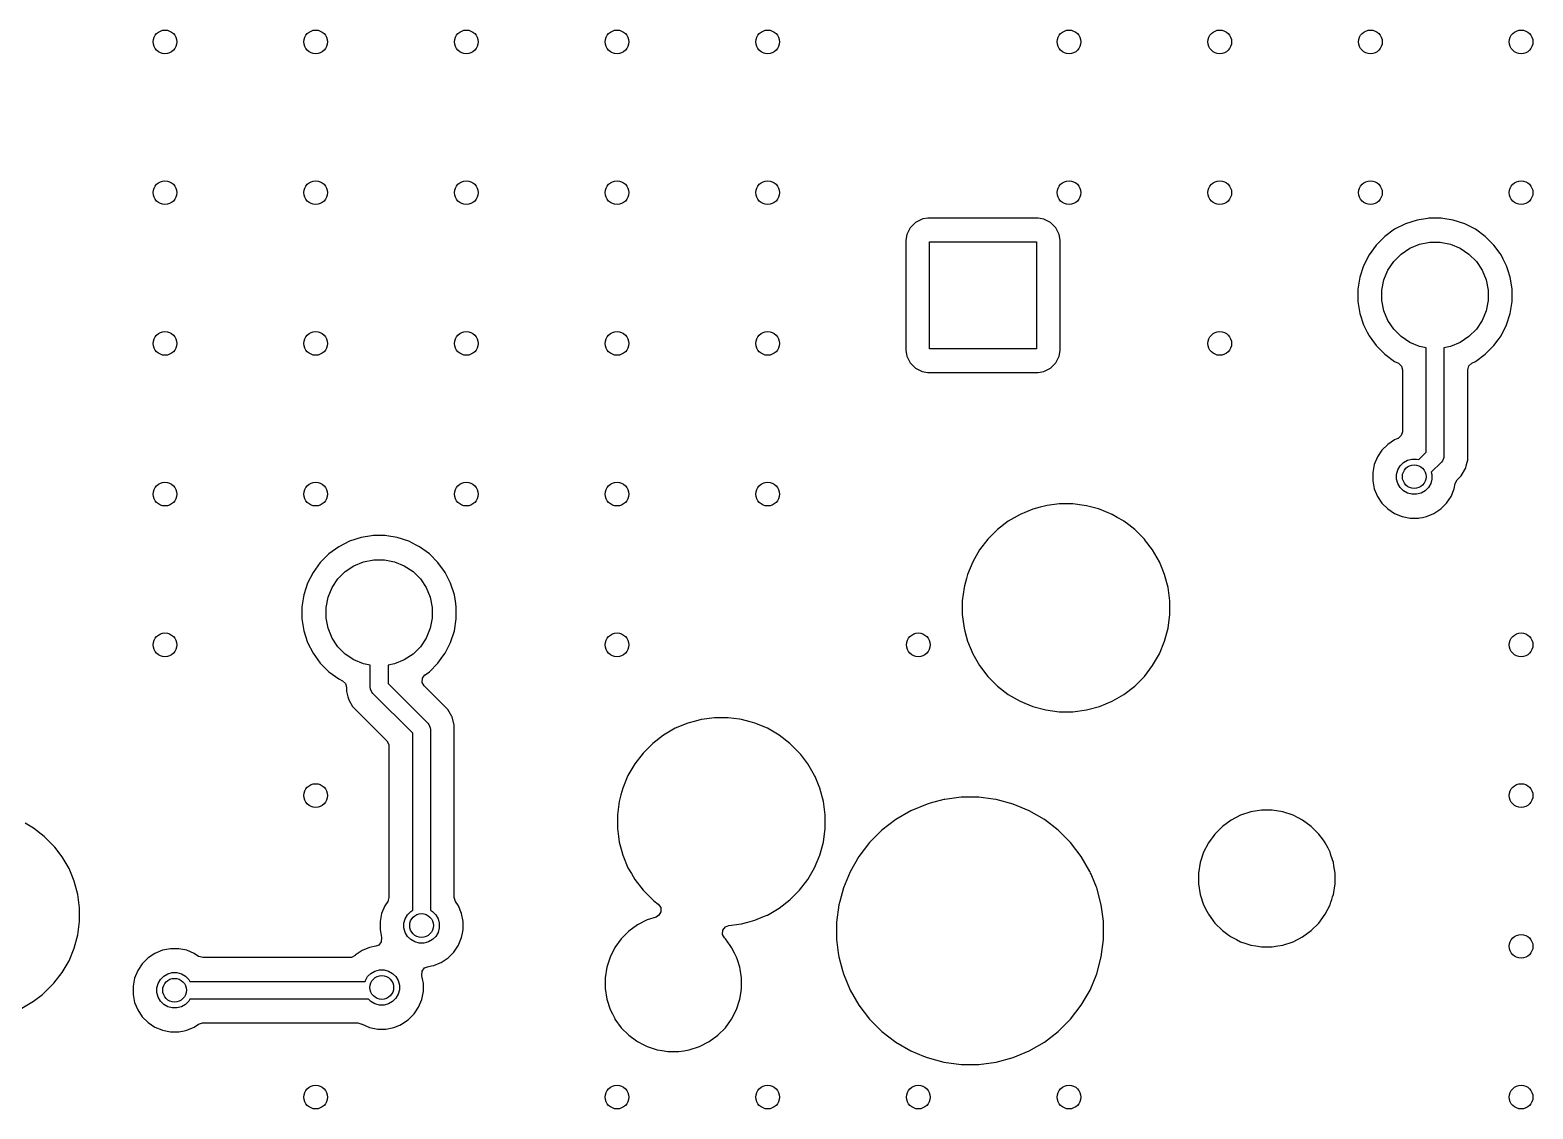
# Model space of a CAD drawing. Extents: x 2.6 to 14.2, y -9.4 to -3.8.
# Drawn here: x 9.794 to 10.791, y -5.538 to -4.823 of the extents above; entities that cross this region are included whole.
import ezdxf

# ---------------------------------------------------------------- set-up
doc = ezdxf.new("R2010")
doc.units = 0
doc.header["$MEASUREMENT"] = 0
doc.layers.add('BLACK', color=7, linetype='CONTINUOUS')

msp = doc.modelspace()

# ---------------------------------------------------------------- linework, layer by layer
at = {"layer": 'BLACK', "linetype": 'CONTINUOUS'}
for p, q in [((10.37727, -4.95486), (10.37553, -4.95829)), ((10.3778, -4.95384), (10.37727, -4.95486)), ((10.38133, -4.95031), (10.3778, -4.95384)), ((10.3778, -4.95384), (10.3778, -4.95384)), ((10.3778, -4.95384), (10.3778, -4.95384)), ((10.38578, -4.94804), (10.38133, -4.95031)), ((10.38133, -4.95031), (10.38133, -4.95031)), ((10.38133, -4.95031), (10.38133, -4.95031)), ((10.38628, -4.94796), (10.38578, -4.94804)), ((10.38947, -4.94745), (10.38628, -4.94796)), ((10.46282, -4.94745), (10.38947, -4.94745)), ((10.46651, -4.94804), (10.46282, -4.94745)), ((10.46784, -4.94871), (10.46651, -4.94804)), ((10.47096, -4.95031), (10.46784, -4.94871)), ((10.47449, -4.95384), (10.47096, -4.95031)), ((10.47096, -4.95031), (10.47096, -4.95031)), ((10.47096, -4.95031), (10.47096, -4.95031)), ((10.47676, -4.95829), (10.47449, -4.95384)), ((10.47449, -4.95384), (10.47449, -4.95384)), ((10.47449, -4.95384), (10.47449, -4.95384)), ((10.69931, -4.95486), (10.69279, -4.9596)), ((10.70649, -4.9512), (10.69931, -4.95486)), ((10.71416, -4.94871), (10.70649, -4.9512)), ((10.72116, -4.9476), (10.71416, -4.94871)), ((10.72212, -4.94745), (10.72116, -4.9476)), ((10.73018, -4.94745), (10.72212, -4.94745)), ((10.73126, -4.94763), (10.73018, -4.94745)), ((10.73814, -4.94871), (10.73126, -4.94763)), ((10.7458, -4.9512), (10.73814, -4.94871)), ((10.74988, -4.95329), (10.7458, -4.9512)), ((10.75298, -4.95486), (10.74988, -4.95329)), ((10.7595, -4.9596), (10.75298, -4.95486)), ((10.75298, -4.95486), (10.75298, -4.95486)), ((10.75298, -4.95486), (10.75298, -4.95486)), ((10.37553, -4.95829), (10.37494, -4.96198)), ((10.37494, -4.96198), (10.37494, -5.03533)), ((10.39071, -5.03409), (10.39071, -4.96322)), ((10.39071, -4.96322), (10.46158, -4.96322)), ((10.46158, -4.96322), (10.46158, -5.03409)), ((10.47735, -4.96198), (10.47676, -4.95829)), ((10.47735, -4.99462), (10.47735, -4.96198)), ((10.68709, -4.9653), (10.68235, -4.97182)), ((10.69279, -4.9596), (10.68709, -4.9653)), ((10.70944, -4.9674), (10.71586, -4.96475)), ((10.71586, -4.96475), (10.72267, -4.96339)), ((10.72267, -4.96339), (10.72962, -4.96339)), ((10.72962, -4.96339), (10.73643, -4.96475)), ((10.73643, -4.96475), (10.74285, -4.9674)), ((10.7652, -4.9653), (10.7595, -4.9596)), ((10.76925, -4.97087), (10.7652, -4.9653)), ((10.68235, -4.97182), (10.6787, -4.979)), ((10.6949, -4.98195), (10.69876, -4.97618)), ((10.69876, -4.97618), (10.70367, -4.97126)), ((10.70367, -4.97126), (10.70944, -4.9674)), ((10.74285, -4.9674), (10.74862, -4.97126)), ((10.74862, -4.97126), (10.75354, -4.97618)), ((10.75354, -4.97618), (10.75739, -4.98195)), ((10.76994, -4.97182), (10.76925, -4.97087)), ((10.77141, -4.97472), (10.76994, -4.97182)), ((10.7736, -4.979), (10.77141, -4.97472)), ((10.67621, -4.98666), (10.67494, -4.99462)), ((10.6787, -4.979), (10.67621, -4.98666)), ((10.69224, -4.98837), (10.6949, -4.98195)), ((10.75739, -4.98195), (10.76005, -4.98837)), ((10.77445, -4.98163), (10.7736, -4.979)), ((10.7736, -4.979), (10.7736, -4.979)), ((10.7736, -4.979), (10.7736, -4.979)), ((10.77609, -4.98666), (10.77445, -4.98163)), ((10.7771, -4.99309), (10.77609, -4.98666)), ((10.47735, -5.03533), (10.47735, -4.99462)), ((10.67494, -4.99462), (10.67494, -5.00268)), ((10.69088, -4.99518), (10.69224, -4.98837)), ((10.69088, -5.00213), (10.69088, -4.99518)), ((10.76005, -4.98837), (10.76141, -4.99518)), ((10.76141, -4.99518), (10.76141, -5.00213)), ((10.77735, -4.99462), (10.7771, -4.99309)), ((10.77735, -5.00268), (10.77735, -4.99462)), ((10.67494, -5.00268), (10.67621, -5.01064)), ((10.69224, -5.00894), (10.69088, -5.00213)), ((10.76141, -5.00213), (10.76005, -5.00894)), ((10.77609, -5.01064), (10.77735, -5.00268)), ((10.67621, -5.01064), (10.6787, -5.01831)), ((10.6949, -5.01536), (10.69224, -5.00894)), ((10.69876, -5.02113), (10.6949, -5.01536)), ((10.75739, -5.01536), (10.75354, -5.02113)), ((10.76005, -5.00894), (10.75739, -5.01536)), ((10.7736, -5.01831), (10.77609, -5.01064)), ((10.6787, -5.01831), (10.68116, -5.02314)), ((10.68116, -5.02314), (10.68219, -5.02517)), ((10.68219, -5.02517), (10.68235, -5.02549)), ((10.68235, -5.02549), (10.68709, -5.03201)), ((10.70367, -5.02604), (10.69876, -5.02113)), ((10.70944, -5.0299), (10.70367, -5.02604)), ((10.74862, -5.02604), (10.74285, -5.0299)), ((10.75354, -5.02113), (10.74862, -5.02604)), ((10.76798, -5.02817), (10.76994, -5.02549)), ((10.76994, -5.02549), (10.7736, -5.01831)), ((10.37494, -5.03533), (10.37532, -5.03771)), ((10.46158, -5.03409), (10.39071, -5.03409)), ((10.47676, -5.03902), (10.47735, -5.03533)), ((10.47735, -5.03533), (10.47735, -5.03533)), ((10.68709, -5.03201), (10.68709, -5.03201)), ((10.68709, -5.03201), (10.69279, -5.03771)), ((10.71586, -5.03256), (10.70944, -5.0299)), ((10.72024, -5.03343), (10.71586, -5.03256)), ((10.72024, -5.10272), (10.72024, -5.03343)), ((10.73643, -5.03256), (10.73205, -5.03343)), ((10.73205, -5.03343), (10.73205, -5.10517)), ((10.74285, -5.0299), (10.73643, -5.03256)), ((10.7595, -5.03771), (10.7652, -5.03201)), ((10.7652, -5.03201), (10.76798, -5.02817)), ((10.7652, -5.03201), (10.7652, -5.03201)), ((10.7652, -5.03201), (10.7652, -5.03201)), ((10.37532, -5.03771), (10.37553, -5.03902)), ((10.37553, -5.03902), (10.3778, -5.04347)), ((10.3778, -5.04347), (10.3778, -5.04347)), ((10.3778, -5.04347), (10.3778, -5.04347)), ((10.3778, -5.04347), (10.38133, -5.047)), ((10.47096, -5.047), (10.47449, -5.04347)), ((10.47449, -5.04347), (10.47676, -5.03902)), ((10.47676, -5.03902), (10.47676, -5.03902)), ((10.47676, -5.03902), (10.47676, -5.03902)), ((10.69279, -5.03771), (10.69931, -5.04244)), ((10.69931, -5.04244), (10.70181, -5.04372)), ((10.70181, -5.04372), (10.70381, -5.0456)), ((10.70381, -5.0456), (10.70447, -5.04807)), ((10.74782, -5.04807), (10.74859, -5.04543)), ((10.74859, -5.04543), (10.75048, -5.04372)), ((10.75048, -5.04372), (10.75298, -5.04244)), ((10.75298, -5.04244), (10.7595, -5.03771)), ((10.38133, -5.047), (10.38133, -5.047)), ((10.38133, -5.047), (10.38133, -5.047)), ((10.38133, -5.047), (10.38578, -5.04927)), ((10.38578, -5.04927), (10.38578, -5.04927)), ((10.38578, -5.04927), (10.38947, -5.04985)), ((10.38947, -5.04985), (10.38947, -5.04985)), ((10.38947, -5.04985), (10.46282, -5.04985)), ((10.46282, -5.04985), (10.46651, -5.04927)), ((10.46651, -5.04927), (10.47096, -5.047)), ((10.70447, -5.04807), (10.70447, -5.08911)), ((10.74782, -5.10802), (10.74782, -5.04807)), ((10.69928, -5.09452), (10.69477, -5.09754)), ((10.70146, -5.09362), (10.69928, -5.09452)), ((10.69928, -5.09452), (10.69928, -5.09452)), ((10.70162, -5.09355), (10.70146, -5.09362)), ((10.7037, -5.09175), (10.70162, -5.09355)), ((10.70447, -5.08911), (10.7037, -5.09175)), ((10.68791, -5.1059), (10.68583, -5.11092)), ((10.69092, -5.10138), (10.68791, -5.1059)), ((10.68791, -5.1059), (10.68791, -5.1059)), ((10.69477, -5.09754), (10.69092, -5.10138)), ((10.69092, -5.10138), (10.69092, -5.10138)), ((10.69477, -5.09754), (10.69477, -5.09754)), ((10.71532, -5.10764), (10.72024, -5.10272)), ((10.73194, -5.10632), (10.73169, -5.10692)), ((10.73205, -5.10517), (10.73194, -5.10632)), ((10.68583, -5.11092), (10.68477, -5.11625)), ((10.68477, -5.11625), (10.68477, -5.11625)), ((10.68477, -5.11625), (10.68477, -5.12168)), ((10.68583, -5.11092), (10.68583, -5.11092)), ((10.70064, -5.11742), (10.70143, -5.11444)), ((10.70143, -5.11444), (10.70298, -5.11177)), ((10.70298, -5.11177), (10.70516, -5.10959)), ((10.70516, -5.10959), (10.70783, -5.10805)), ((10.70783, -5.10805), (10.7108, -5.10725)), ((10.7108, -5.10725), (10.71389, -5.10725)), ((10.71389, -5.10725), (10.71532, -5.10764)), ((10.73032, -5.10934), (10.72367, -5.11599)), ((10.72367, -5.11599), (10.72406, -5.11742)), ((10.73106, -5.10845), (10.73032, -5.10934)), ((10.73169, -5.10692), (10.73106, -5.10845)), ((10.74349, -5.11847), (10.74634, -5.11353)), ((10.74634, -5.11353), (10.74646, -5.1131)), ((10.74646, -5.1131), (10.74679, -5.11185)), ((10.74679, -5.11185), (10.74747, -5.10931)), ((10.74747, -5.10931), (10.74782, -5.10802)), ((10.68477, -5.12168), (10.68477, -5.12168)), ((10.68477, -5.12168), (10.68477, -5.12168)), ((10.68477, -5.12168), (10.68583, -5.12701)), ((10.70064, -5.12051), (10.70064, -5.11742)), ((10.70143, -5.12348), (10.70064, -5.12051)), ((10.70298, -5.12615), (10.70143, -5.12348)), ((10.70516, -5.12833), (10.70298, -5.12615)), ((10.72172, -5.12615), (10.71954, -5.12833)), ((10.72326, -5.12348), (10.72172, -5.12615)), ((10.72406, -5.12051), (10.72326, -5.12348)), ((10.72406, -5.11742), (10.72406, -5.12051)), ((10.73887, -5.12701), (10.73955, -5.12358)), ((10.73955, -5.12358), (10.74082, -5.12114)), ((10.74082, -5.12114), (10.74088, -5.12108)), ((10.74088, -5.12108), (10.74126, -5.1207)), ((10.74126, -5.1207), (10.74349, -5.11847)), ((10.68583, -5.12701), (10.68583, -5.12701)), ((10.68583, -5.12701), (10.68791, -5.13203)), ((10.68791, -5.13203), (10.68791, -5.13203)), ((10.68791, -5.13203), (10.69092, -5.13654)), ((10.69092, -5.13654), (10.69092, -5.13655)), ((10.69092, -5.13655), (10.69477, -5.14039)), ((10.70783, -5.12988), (10.70516, -5.12833)), ((10.7108, -5.13067), (10.70783, -5.12988)), ((10.71389, -5.13067), (10.7108, -5.13067)), ((10.71687, -5.12988), (10.71389, -5.13067)), ((10.71954, -5.12833), (10.71687, -5.12988)), ((10.72993, -5.14039), (10.73377, -5.13654)), ((10.73377, -5.13654), (10.73679, -5.13203)), ((10.73679, -5.13203), (10.73887, -5.12701)), ((10.45075, -5.14402), (10.44292, -5.14854)), ((10.45909, -5.14056), (10.45075, -5.14402)), ((10.45075, -5.14402), (10.45075, -5.14402)), ((10.46413, -5.13921), (10.45909, -5.14056)), ((10.46782, -5.13822), (10.46413, -5.13921)), ((10.46867, -5.13811), (10.46782, -5.13822)), ((10.47678, -5.13704), (10.46867, -5.13811)), ((10.48581, -5.13704), (10.47678, -5.13704)), ((10.47678, -5.13704), (10.47678, -5.13704)), ((10.49327, -5.13803), (10.48581, -5.13704)), ((10.48581, -5.13704), (10.48581, -5.13704)), ((10.49477, -5.13822), (10.49327, -5.13803)), ((10.50284, -5.14039), (10.49477, -5.13822)), ((10.50349, -5.14056), (10.50284, -5.14039)), ((10.51184, -5.14402), (10.50349, -5.14056)), ((10.51525, -5.14598), (10.51184, -5.14402)), ((10.51184, -5.14402), (10.51184, -5.14402)), ((10.51933, -5.14834), (10.51525, -5.14598)), ((10.69477, -5.14039), (10.69477, -5.14039)), ((10.69477, -5.14039), (10.69928, -5.1434)), ((10.69928, -5.1434), (10.69928, -5.1434)), ((10.69928, -5.1434), (10.7043, -5.14548)), ((10.7043, -5.14548), (10.7043, -5.14548)), ((10.7043, -5.14548), (10.7043, -5.14548)), ((10.7043, -5.14548), (10.7043, -5.14548)), ((10.7043, -5.14548), (10.70963, -5.14654)), ((10.70963, -5.14654), (10.70963, -5.14654)), ((10.70963, -5.14654), (10.71506, -5.14654)), ((10.71506, -5.14654), (10.71594, -5.14637)), ((10.71506, -5.14654), (10.71506, -5.14654)), ((10.71594, -5.14637), (10.71787, -5.14598)), ((10.71787, -5.14598), (10.71963, -5.14563)), ((10.71787, -5.14598), (10.71787, -5.14598)), ((10.71963, -5.14563), (10.72039, -5.14548)), ((10.72039, -5.14548), (10.72541, -5.1434)), ((10.72541, -5.1434), (10.72993, -5.14039)), ((10.43576, -5.15404), (10.42937, -5.16042)), ((10.44292, -5.14854), (10.43576, -5.15404)), ((10.51967, -5.14854), (10.51933, -5.14834)), ((10.52283, -5.15096), (10.51967, -5.14854)), ((10.52683, -5.15404), (10.52283, -5.15096)), ((10.53322, -5.16042), (10.52683, -5.15404)), ((10.52683, -5.15404), (10.52683, -5.15404)), ((9.99852, -5.16549), (9.992, -5.17023)), ((10.0057, -5.16183), (9.99852, -5.16549)), ((10.01337, -5.15934), (10.0057, -5.16183)), ((10.02037, -5.15823), (10.01337, -5.15934)), ((10.02133, -5.15808), (10.02037, -5.15823)), ((10.02939, -5.15808), (10.02133, -5.15808)), ((10.03048, -5.15826), (10.02939, -5.15808)), ((10.03735, -5.15934), (10.03048, -5.15826)), ((10.04501, -5.16183), (10.03735, -5.15934)), ((10.04995, -5.16435), (10.04501, -5.16183)), ((10.05219, -5.16549), (10.04995, -5.16435)), ((10.05871, -5.17023), (10.05219, -5.16549)), ((10.05219, -5.16549), (10.05219, -5.16549)), ((10.05219, -5.16549), (10.05219, -5.16549)), ((10.42937, -5.16042), (10.42387, -5.16759)), ((10.53336, -5.1606), (10.53322, -5.16042)), ((10.53322, -5.16042), (10.53322, -5.16042)), ((10.53322, -5.16042), (10.53322, -5.16042)), ((10.53872, -5.16759), (10.53336, -5.1606)), ((9.9863, -5.17593), (9.98157, -5.18245)), ((9.992, -5.17023), (9.9863, -5.17593)), ((10.00866, -5.17803), (10.01507, -5.17538)), ((10.01507, -5.17538), (10.02189, -5.17402)), ((10.02189, -5.17402), (10.02883, -5.17402)), ((10.02883, -5.17402), (10.03564, -5.17538)), ((10.03564, -5.17538), (10.04206, -5.17803)), ((10.06441, -5.17593), (10.05871, -5.17023)), ((10.06865, -5.18176), (10.06441, -5.17593)), ((10.41935, -5.17541), (10.41589, -5.18376)), ((10.42387, -5.16759), (10.41935, -5.17541)), ((10.41935, -5.17541), (10.41935, -5.17541)), ((10.54324, -5.17541), (10.53872, -5.16759)), ((10.53872, -5.16759), (10.53872, -5.16759)), ((10.53872, -5.16759), (10.53872, -5.16759)), ((10.54462, -5.17875), (10.54324, -5.17541)), ((10.54324, -5.17541), (10.54324, -5.17541)), ((10.54324, -5.17541), (10.54324, -5.17541)), ((9.98157, -5.18245), (9.97791, -5.18963)), ((9.99797, -5.1868), (10.00288, -5.18189)), ((10.00288, -5.18189), (10.00866, -5.17803)), ((10.04206, -5.17803), (10.04784, -5.18189)), ((10.04784, -5.18189), (10.05275, -5.1868)), ((10.06915, -5.18245), (10.06865, -5.18176)), ((10.07124, -5.18656), (10.06915, -5.18245)), ((10.07281, -5.18963), (10.07124, -5.18656)), ((10.41519, -5.18641), (10.41386, -5.19136)), ((10.41589, -5.18376), (10.41519, -5.18641)), ((10.54669, -5.18376), (10.54462, -5.17875)), ((10.54903, -5.19249), (10.54669, -5.18376)), ((9.97791, -5.18963), (9.97542, -5.19729)), ((9.99145, -5.199), (9.99411, -5.19258)), ((9.99411, -5.19258), (9.99797, -5.1868)), ((10.05275, -5.1868), (10.05661, -5.19258)), ((10.05661, -5.19258), (10.05927, -5.199)), ((10.0753, -5.19729), (10.07281, -5.18963)), ((10.41356, -5.19249), (10.41238, -5.20144)), ((10.41386, -5.19136), (10.41356, -5.19249)), ((10.41356, -5.19249), (10.41356, -5.19249)), ((10.54997, -5.19963), (10.54903, -5.19249)), ((9.97542, -5.19729), (9.97416, -5.20525)), ((9.97416, -5.20525), (9.97416, -5.21331)), ((9.9901, -5.20581), (9.99145, -5.199)), ((9.9901, -5.21276), (9.9901, -5.20581)), ((10.05927, -5.199), (10.06062, -5.20581)), ((10.06062, -5.20581), (10.06062, -5.21276)), ((10.07534, -5.19755), (10.0753, -5.19729)), ((10.07596, -5.20144), (10.07534, -5.19755)), ((10.07656, -5.20525), (10.07596, -5.20144)), ((10.07656, -5.21331), (10.07656, -5.20525)), ((10.41238, -5.20144), (10.41238, -5.21048)), ((10.55021, -5.20139), (10.54997, -5.19963)), ((10.55021, -5.20144), (10.55021, -5.20139)), ((10.55021, -5.21048), (10.55021, -5.20144)), ((9.97416, -5.21331), (9.97542, -5.22127)), ((9.99145, -5.21957), (9.9901, -5.21276)), ((10.06062, -5.21276), (10.05927, -5.21957)), ((10.0753, -5.22127), (10.07656, -5.21331)), ((10.41238, -5.21048), (10.41278, -5.21356)), ((10.41278, -5.21356), (10.41356, -5.21943)), ((10.54903, -5.21943), (10.55021, -5.21048)), ((9.97542, -5.22127), (9.97791, -5.22894)), ((9.99411, -5.22599), (9.99145, -5.21957)), ((9.99797, -5.23176), (9.99411, -5.22599)), ((10.05661, -5.22599), (10.05275, -5.23176)), ((10.05927, -5.21957), (10.05661, -5.22599)), ((10.07281, -5.22894), (10.0753, -5.22127)), ((10.41356, -5.21943), (10.41409, -5.22143)), ((10.41409, -5.22143), (10.41589, -5.22816)), ((10.54669, -5.22816), (10.54903, -5.21943)), ((9.97791, -5.22894), (9.98157, -5.23612)), ((9.98157, -5.23612), (9.9863, -5.24264)), ((10.00288, -5.23667), (9.99797, -5.23176)), ((10.05275, -5.23176), (10.04784, -5.23667)), ((10.06773, -5.23807), (10.06915, -5.23612)), ((10.06915, -5.23612), (10.07281, -5.22894)), ((10.41589, -5.22816), (10.41935, -5.23651)), ((10.54324, -5.23651), (10.54669, -5.22816)), ((9.9863, -5.24264), (9.9863, -5.24264)), ((9.9863, -5.24264), (9.992, -5.24834)), ((10.00866, -5.24053), (10.00288, -5.23667)), ((10.01507, -5.24319), (10.00866, -5.24053)), ((10.01945, -5.24406), (10.01507, -5.24319)), ((10.01945, -5.25856), (10.01945, -5.24406)), ((10.03564, -5.24319), (10.03126, -5.24406)), ((10.03126, -5.24406), (10.03126, -5.25612)), ((10.04206, -5.24053), (10.03564, -5.24319)), ((10.04784, -5.23667), (10.04206, -5.24053)), ((10.05871, -5.24834), (10.06441, -5.24264)), ((10.06441, -5.24264), (10.06773, -5.23807)), ((10.06441, -5.24264), (10.06441, -5.24264)), ((10.06441, -5.24264), (10.06441, -5.24264)), ((10.41935, -5.23651), (10.41935, -5.23651)), ((10.41935, -5.23651), (10.42387, -5.24433)), ((10.42387, -5.24433), (10.42937, -5.2515)), ((10.53322, -5.2515), (10.53872, -5.24433)), ((10.53872, -5.24433), (10.54324, -5.23651)), ((9.992, -5.24834), (9.99852, -5.25307)), ((9.99852, -5.25307), (10.00102, -5.25435)), ((10.00102, -5.25435), (10.00302, -5.25623)), ((10.00302, -5.25623), (10.00369, -5.2587)), ((10.03126, -5.25612), (10.05771, -5.28256)), ((10.05395, -5.25541), (10.05414, -5.25266)), ((10.05527, -5.25782), (10.05395, -5.25541)), ((10.05414, -5.25266), (10.05579, -5.25046)), ((10.05579, -5.25046), (10.05585, -5.25042)), ((10.05585, -5.25042), (10.05871, -5.24834)), ((10.42937, -5.2515), (10.42937, -5.2515)), ((10.42937, -5.2515), (10.43576, -5.25789)), ((10.52683, -5.25789), (10.53322, -5.2515)), ((10.53322, -5.2515), (10.53322, -5.2515)), ((10.53322, -5.2515), (10.53322, -5.2515)), ((10.00369, -5.2587), (10.00369, -5.26142)), ((10.00369, -5.26142), (10.00466, -5.26506)), ((10.00466, -5.26506), (10.00516, -5.26693)), ((10.01957, -5.25972), (10.01945, -5.25856)), ((10.01964, -5.2599), (10.01957, -5.25972)), ((10.02045, -5.26184), (10.01964, -5.2599)), ((10.02118, -5.26274), (10.02045, -5.26184)), ((10.04763, -5.28918), (10.02118, -5.26274)), ((10.07087, -5.27343), (10.05527, -5.25782)), ((10.43576, -5.25789), (10.43576, -5.25789)), ((10.43576, -5.25789), (10.44292, -5.26339)), ((10.44292, -5.26339), (10.44292, -5.26339)), ((10.44292, -5.26339), (10.44292, -5.26339)), ((10.44292, -5.26339), (10.45075, -5.2679)), ((10.51184, -5.2679), (10.51966, -5.26339)), ((10.51966, -5.26339), (10.52683, -5.25789)), ((10.52683, -5.25789), (10.52683, -5.25789)), ((10.52683, -5.25789), (10.52683, -5.25789)), ((10.00516, -5.26693), (10.00516, -5.26693)), ((10.00516, -5.26693), (10.00773, -5.27137)), ((10.00773, -5.27137), (10.00802, -5.27187)), ((10.00802, -5.27187), (10.00802, -5.27187)), ((10.00802, -5.27187), (10.03043, -5.29428)), ((10.0735, -5.27798), (10.07087, -5.27343)), ((10.45075, -5.2679), (10.45075, -5.2679)), ((10.45075, -5.2679), (10.45075, -5.2679)), ((10.45075, -5.2679), (10.45393, -5.26922)), ((10.45393, -5.26922), (10.45909, -5.27136)), ((10.45909, -5.27136), (10.46782, -5.2737)), ((10.46782, -5.2737), (10.47678, -5.27488)), ((10.47678, -5.27488), (10.47678, -5.27488)), ((10.47678, -5.27488), (10.48581, -5.27488)), ((10.48581, -5.27488), (10.49477, -5.2737)), ((10.48581, -5.27488), (10.48581, -5.27488)), ((10.49477, -5.2737), (10.50349, -5.27136)), ((10.50349, -5.27136), (10.51184, -5.2679)), ((10.05771, -5.28256), (10.05844, -5.28346)), ((10.05844, -5.28346), (10.05889, -5.28454)), ((10.05889, -5.28454), (10.05932, -5.28558)), ((10.05932, -5.28558), (10.05944, -5.28674)), ((10.07373, -5.27837), (10.0735, -5.27798)), ((10.0752, -5.28388), (10.07373, -5.27837)), ((10.0752, -5.39806), (10.0752, -5.28388)), ((10.0752, -5.28388), (10.0752, -5.28388)), ((10.22191, -5.28591), (10.21409, -5.29043)), ((10.23026, -5.28245), (10.22191, -5.28591)), ((10.22191, -5.28591), (10.22191, -5.28591)), ((10.23529, -5.2811), (10.23026, -5.28245)), ((10.23898, -5.28012), (10.23529, -5.2811)), ((10.23941, -5.28006), (10.23898, -5.28012)), ((10.24794, -5.27894), (10.23941, -5.28006)), ((10.25697, -5.27894), (10.24794, -5.27894)), ((10.24794, -5.27894), (10.24794, -5.27894)), ((10.26443, -5.27992), (10.25697, -5.27894)), ((10.25697, -5.27894), (10.25697, -5.27894)), ((10.26593, -5.28012), (10.26443, -5.27992)), ((10.2716, -5.28163), (10.26593, -5.28012)), ((10.27466, -5.28245), (10.2716, -5.28163)), ((10.283, -5.28591), (10.27466, -5.28245)), ((10.29083, -5.29043), (10.283, -5.28591)), ((10.283, -5.28591), (10.283, -5.28591)), ((10.03043, -5.29428), (10.03175, -5.2967)), ((10.04763, -5.40663), (10.04763, -5.28918)), ((10.05944, -5.28674), (10.05944, -5.40663)), ((10.20692, -5.29593), (10.20053, -5.30232)), ((10.21409, -5.29043), (10.20692, -5.29593)), ((10.298, -5.29593), (10.29083, -5.29043)), ((10.30438, -5.30232), (10.298, -5.29593)), ((10.298, -5.29593), (10.298, -5.29593)), ((10.03175, -5.2967), (10.03186, -5.29774)), ((10.03186, -5.29774), (10.03186, -5.39806)), ((10.20053, -5.30232), (10.19503, -5.30948)), ((10.30514, -5.30331), (10.30438, -5.30232)), ((10.30438, -5.30232), (10.30438, -5.30232)), ((10.30438, -5.30232), (10.30438, -5.30232)), ((10.30988, -5.30948), (10.30514, -5.30331)), ((10.19503, -5.30948), (10.19051, -5.31731)), ((10.3144, -5.31731), (10.30988, -5.30948)), ((10.30988, -5.30948), (10.30988, -5.30948)), ((10.30988, -5.30948), (10.30988, -5.30948)), ((10.18706, -5.32565), (10.18587, -5.33009)), ((10.19051, -5.31731), (10.18706, -5.32565)), ((10.19051, -5.31731), (10.19051, -5.31731)), ((10.31467, -5.31796), (10.3144, -5.31731)), ((10.3144, -5.31731), (10.3144, -5.31731)), ((10.3144, -5.31731), (10.3144, -5.31731)), ((10.31786, -5.32565), (10.31467, -5.31796)), ((10.3202, -5.33438), (10.31786, -5.32565)), ((10.18472, -5.33438), (10.18354, -5.34334)), ((10.18493, -5.33358), (10.18472, -5.33438)), ((10.18472, -5.33438), (10.18472, -5.33438)), ((10.18587, -5.33009), (10.18493, -5.33358)), ((10.32137, -5.34334), (10.3202, -5.33438)), ((10.389, -5.33621), (10.37827, -5.34065)), ((10.39101, -5.33567), (10.389, -5.33621)), ((10.389, -5.33621), (10.389, -5.33621)), ((10.40022, -5.3332), (10.39101, -5.33567)), ((10.40077, -5.33313), (10.40022, -5.3332)), ((10.41174, -5.33169), (10.40077, -5.33313)), ((10.42335, -5.33169), (10.41174, -5.33169)), ((10.41174, -5.33169), (10.41174, -5.33169)), ((10.43294, -5.33295), (10.42335, -5.33169)), ((10.42335, -5.33169), (10.42335, -5.33169)), ((10.43487, -5.3332), (10.43294, -5.33295)), ((10.44608, -5.33621), (10.43487, -5.3332)), ((10.44609, -5.33621), (10.44608, -5.33621)), ((10.44608, -5.33621), (10.44608, -5.33621)), ((10.45681, -5.34065), (10.44609, -5.33621)), ((10.18354, -5.34334), (10.18354, -5.35237)), ((10.32137, -5.35237), (10.32137, -5.34334)), ((10.37827, -5.34065), (10.36821, -5.34646)), ((10.37827, -5.34065), (10.37827, -5.34065)), ((10.45682, -5.34065), (10.45681, -5.34065)), ((10.46687, -5.34646), (10.45682, -5.34065)), ((10.59712, -5.34358), (10.59076, -5.34682)), ((10.6039, -5.34138), (10.59712, -5.34358)), ((10.59712, -5.34358), (10.59712, -5.34358)), ((10.61094, -5.34026), (10.6039, -5.34138)), ((10.61807, -5.34026), (10.61094, -5.34026)), ((10.61094, -5.34026), (10.61094, -5.34026)), ((10.62511, -5.34138), (10.61807, -5.34026)), ((10.61807, -5.34026), (10.61807, -5.34026)), ((10.63189, -5.34358), (10.62511, -5.34138)), ((10.63524, -5.34529), (10.63189, -5.34358)), ((10.63189, -5.34358), (10.63189, -5.34358)), ((10.63824, -5.34682), (10.63524, -5.34529)), ((9.79588, -5.35204), (9.7905, -5.34893)), ((9.79598, -5.3521), (9.79588, -5.35204)), ((9.80315, -5.3576), (9.79598, -5.3521)), ((10.18354, -5.35237), (10.18424, -5.3577)), ((10.3202, -5.36133), (10.32137, -5.35237)), ((10.359, -5.35353), (10.35079, -5.36174)), ((10.36821, -5.34646), (10.359, -5.35353)), ((10.359, -5.35353), (10.359, -5.35353)), ((10.47609, -5.35353), (10.46687, -5.34646)), ((10.4843, -5.36174), (10.47609, -5.35353)), ((10.47609, -5.35353), (10.47609, -5.35353)), ((10.57996, -5.35605), (10.57576, -5.36182)), ((10.585, -5.35101), (10.57996, -5.35605)), ((10.57996, -5.35605), (10.57996, -5.35605)), ((10.59076, -5.34682), (10.585, -5.35101)), ((10.585, -5.35101), (10.585, -5.35101)), ((10.64401, -5.35101), (10.63824, -5.34682)), ((10.63824, -5.34682), (10.63824, -5.34682)), ((10.63824, -5.34682), (10.63824, -5.34682)), ((10.64905, -5.35605), (10.64401, -5.35101)), ((10.64401, -5.35101), (10.64401, -5.35101)), ((10.65202, -5.36013), (10.64905, -5.35605)), ((10.64905, -5.35605), (10.64905, -5.35605)), ((9.80954, -5.36399), (9.80315, -5.3576)), ((9.80315, -5.3576), (9.80315, -5.3576)), ((9.81007, -5.36468), (9.80954, -5.36399)), ((9.80954, -5.36399), (9.80954, -5.36399)), ((9.80954, -5.36399), (9.80954, -5.36399)), ((9.81504, -5.37115), (9.81007, -5.36468)), ((10.18424, -5.3577), (10.18472, -5.36133)), ((10.18472, -5.36133), (10.18642, -5.36767)), ((10.31786, -5.37005), (10.3202, -5.36133)), ((10.35079, -5.36174), (10.34371, -5.37096)), ((10.35079, -5.36174), (10.35079, -5.36174)), ((10.49137, -5.37096), (10.4843, -5.36174)), ((10.4843, -5.36174), (10.4843, -5.36174)), ((10.57576, -5.36182), (10.57253, -5.36817)), ((10.65324, -5.36182), (10.65202, -5.36013)), ((10.65512, -5.36551), (10.65324, -5.36182)), ((10.65648, -5.36817), (10.65512, -5.36551)), ((9.81956, -5.37898), (9.81504, -5.37115)), ((9.81504, -5.37115), (9.81504, -5.37115)), ((9.81504, -5.37115), (9.81504, -5.37115)), ((10.18642, -5.36767), (10.18706, -5.37005)), ((10.18706, -5.37005), (10.19051, -5.3784)), ((10.3144, -5.3784), (10.31786, -5.37005)), ((10.34371, -5.37096), (10.33791, -5.38102)), ((10.49712, -5.38091), (10.49137, -5.37096)), ((10.57032, -5.37495), (10.56921, -5.38199)), ((10.57253, -5.36817), (10.57032, -5.37495)), ((10.57253, -5.36817), (10.57253, -5.36817)), ((10.65707, -5.36997), (10.65648, -5.36817)), ((10.65648, -5.36817), (10.65648, -5.36817)), ((10.65868, -5.37495), (10.65707, -5.36997)), ((10.65904, -5.37721), (10.65868, -5.37495)), ((9.82094, -5.38231), (9.81956, -5.37898)), ((9.81956, -5.37898), (9.81956, -5.37898)), ((9.81956, -5.37898), (9.81956, -5.37898)), ((9.82301, -5.38732), (9.82094, -5.38231)), ((10.19051, -5.3784), (10.19051, -5.3784)), ((10.19051, -5.3784), (10.19277, -5.38231)), ((10.19277, -5.38231), (10.19499, -5.38615)), ((10.30988, -5.38622), (10.3144, -5.3784)), ((10.33791, -5.38102), (10.33346, -5.39175)), ((10.33791, -5.38102), (10.33791, -5.38102)), ((10.49718, -5.38102), (10.49712, -5.38091)), ((10.49758, -5.38199), (10.49718, -5.38102)), ((10.49788, -5.38272), (10.49758, -5.38199)), ((10.49828, -5.38367), (10.49788, -5.38272)), ((10.50141, -5.39124), (10.49828, -5.38367)), ((10.56921, -5.38199), (10.56921, -5.38912)), ((10.6598, -5.38199), (10.65904, -5.37721)), ((10.6598, -5.38912), (10.6598, -5.38199)), ((9.82535, -5.39605), (9.82301, -5.38732)), ((9.82653, -5.40501), (9.82535, -5.39605)), ((10.19499, -5.38615), (10.19503, -5.38622)), ((10.19503, -5.38622), (10.20053, -5.39339)), ((10.20053, -5.39339), (10.20053, -5.39339)), ((10.20053, -5.39339), (10.20692, -5.39978)), ((10.298, -5.39978), (10.30438, -5.39339)), ((10.30438, -5.39339), (10.30988, -5.38622)), ((10.30438, -5.39339), (10.30438, -5.39339)), ((10.30438, -5.39339), (10.30438, -5.39339)), ((10.33346, -5.39175), (10.33106, -5.4007)), ((10.33346, -5.39175), (10.33346, -5.39175)), ((10.50162, -5.39175), (10.50141, -5.39124)), ((10.50463, -5.40296), (10.50162, -5.39175)), ((10.56921, -5.38912), (10.57032, -5.39616)), ((10.65868, -5.39616), (10.6598, -5.38912)), ((9.82653, -5.41404), (9.82653, -5.40501)), ((10.02909, -5.40368), (10.02701, -5.4087)), ((10.03104, -5.40077), (10.02909, -5.40368)), ((10.02909, -5.40368), (10.02909, -5.40368)), ((10.03108, -5.4007), (10.03104, -5.40077)), ((10.03186, -5.39806), (10.03108, -5.4007)), ((10.07521, -5.39815), (10.0752, -5.39806)), ((10.07603, -5.40077), (10.07521, -5.39815)), ((10.07797, -5.40368), (10.07603, -5.40077)), ((10.08005, -5.4087), (10.07797, -5.40368)), ((10.07797, -5.40368), (10.07797, -5.40368)), ((10.20692, -5.39978), (10.20692, -5.39978)), ((10.20692, -5.39978), (10.20692, -5.39978)), ((10.20692, -5.39978), (10.20761, -5.40031)), ((10.20761, -5.40031), (10.21059, -5.4026)), ((10.21059, -5.4026), (10.21221, -5.40482)), ((10.21221, -5.40482), (10.21238, -5.40756)), ((10.283, -5.4098), (10.29083, -5.40528)), ((10.29083, -5.40528), (10.298, -5.39978)), ((10.298, -5.39978), (10.298, -5.39978)), ((10.298, -5.39978), (10.298, -5.39978)), ((10.33046, -5.40297), (10.32894, -5.41448)), ((10.33106, -5.4007), (10.33046, -5.40296)), ((10.33046, -5.40296), (10.33046, -5.40297)), ((10.50605, -5.41378), (10.50463, -5.40296)), ((10.57032, -5.39616), (10.57253, -5.40294)), ((10.57253, -5.40294), (10.57253, -5.40295)), ((10.57253, -5.40295), (10.57466, -5.40713)), ((10.65324, -5.4093), (10.65648, -5.40295)), ((10.65648, -5.40295), (10.65706, -5.40118)), ((10.65706, -5.40118), (10.65764, -5.39938)), ((10.65764, -5.39938), (10.65819, -5.39768)), ((10.65819, -5.39768), (10.65868, -5.39616)), ((10.65819, -5.39768), (10.65819, -5.39768)), ((9.82535, -5.423), (9.82653, -5.41404)), ((10.02701, -5.4087), (10.02595, -5.41403)), ((10.02595, -5.41403), (10.02595, -5.41946)), ((10.02701, -5.4087), (10.02701, -5.4087)), ((10.04182, -5.4152), (10.04262, -5.41222)), ((10.04182, -5.41829), (10.04182, -5.4152)), ((10.04262, -5.41222), (10.04416, -5.40955)), ((10.04416, -5.40955), (10.04634, -5.40737)), ((10.04634, -5.40737), (10.04763, -5.40663)), ((10.05944, -5.40663), (10.06072, -5.40737)), ((10.06072, -5.40737), (10.0629, -5.40955)), ((10.0629, -5.40955), (10.06444, -5.41222)), ((10.06444, -5.41222), (10.06524, -5.4152)), ((10.06524, -5.4152), (10.06524, -5.41829)), ((10.08111, -5.41403), (10.08005, -5.4087)), ((10.08005, -5.4087), (10.08005, -5.4087)), ((10.08005, -5.4087), (10.08005, -5.4087)), ((10.08005, -5.4087), (10.08005, -5.4087)), ((10.08111, -5.41946), (10.08111, -5.41403)), ((10.20319, -5.41304), (10.19684, -5.41628)), ((10.20913, -5.41111), (10.20319, -5.41304)), ((10.20319, -5.41304), (10.20319, -5.41304)), ((10.21103, -5.40996), (10.20913, -5.41111)), ((10.21238, -5.40756), (10.21103, -5.40996)), ((10.25744, -5.41671), (10.26593, -5.41559)), ((10.26593, -5.41559), (10.27008, -5.41448)), ((10.27008, -5.41448), (10.27466, -5.41325)), ((10.27466, -5.41325), (10.28049, -5.41084)), ((10.28049, -5.41084), (10.28297, -5.40981)), ((10.28297, -5.40981), (10.283, -5.4098)), ((10.283, -5.4098), (10.283, -5.4098)), ((10.283, -5.4098), (10.283, -5.4098)), ((10.32894, -5.41448), (10.32894, -5.4261)), ((10.50614, -5.41447), (10.50605, -5.41378)), ((10.50615, -5.41448), (10.50614, -5.41447)), ((10.50615, -5.42609), (10.50615, -5.41448)), ((10.57466, -5.40713), (10.57546, -5.4087)), ((10.57546, -5.4087), (10.57576, -5.4093)), ((10.57576, -5.4093), (10.57996, -5.41507)), ((10.57996, -5.41507), (10.57996, -5.41507)), ((10.57996, -5.41507), (10.585, -5.42011)), ((10.64401, -5.42011), (10.64905, -5.41507)), ((10.64905, -5.41507), (10.65324, -5.4093)), ((9.82301, -5.43172), (9.82535, -5.423)), ((10.02595, -5.41946), (10.02701, -5.42477)), ((10.02701, -5.42477), (10.02676, -5.42751)), ((10.04262, -5.42126), (10.04182, -5.41829)), ((10.04416, -5.42393), (10.04262, -5.42126)), ((10.04634, -5.42611), (10.04416, -5.42393)), ((10.0629, -5.42393), (10.06072, -5.42611)), ((10.06444, -5.42126), (10.0629, -5.42393)), ((10.06524, -5.41829), (10.06444, -5.42126)), ((10.07829, -5.42903), (10.07967, -5.42571)), ((10.07967, -5.42571), (10.08005, -5.42479)), ((10.08005, -5.42479), (10.08066, -5.42173)), ((10.08066, -5.42173), (10.08111, -5.41946)), ((10.18603, -5.42551), (10.18184, -5.43128)), ((10.19107, -5.42047), (10.18603, -5.42551)), ((10.18603, -5.42551), (10.18603, -5.42551)), ((10.19684, -5.41628), (10.19107, -5.42047)), ((10.19107, -5.42047), (10.19107, -5.42047)), ((10.25331, -5.42259), (10.2535, -5.41984)), ((10.25462, -5.425), (10.25331, -5.42259)), ((10.2535, -5.41984), (10.25515, -5.41764)), ((10.25513, -5.42551), (10.25462, -5.425)), ((10.25832, -5.4299), (10.25513, -5.42551)), ((10.25513, -5.42551), (10.25513, -5.42551)), ((10.25515, -5.41764), (10.25744, -5.41671)), ((10.585, -5.42011), (10.585, -5.42011)), ((10.585, -5.42011), (10.58953, -5.4234)), ((10.58953, -5.4234), (10.59076, -5.4243)), ((10.59076, -5.4243), (10.59429, -5.42609)), ((10.63189, -5.42753), (10.63824, -5.4243)), ((10.63824, -5.4243), (10.64401, -5.42011)), ((9.81956, -5.44007), (9.82301, -5.43172)), ((9.87654, -5.43524), (9.87203, -5.43826)), ((9.88156, -5.43316), (9.87654, -5.43524)), ((9.87654, -5.43524), (9.87654, -5.43524)), ((9.88689, -5.4321), (9.88156, -5.43316)), ((9.88156, -5.43316), (9.88156, -5.43316)), ((9.89232, -5.4321), (9.88689, -5.4321)), ((9.88689, -5.4321), (9.88689, -5.4321)), ((9.89765, -5.43316), (9.89232, -5.4321)), ((9.89232, -5.4321), (9.89232, -5.4321)), ((9.90267, -5.43524), (9.89765, -5.43316)), ((9.89765, -5.43316), (9.89765, -5.43316)), ((9.90558, -5.43719), (9.90267, -5.43524)), ((9.90267, -5.43524), (9.90267, -5.43524)), ((10.01405, -5.4334), (10.00953, -5.43642)), ((10.01907, -5.43132), (10.01405, -5.4334)), ((10.01405, -5.4334), (10.01405, -5.4334)), ((10.02317, -5.43051), (10.01907, -5.43132)), ((10.01907, -5.43132), (10.01907, -5.43132)), ((10.02508, -5.42968), (10.02317, -5.43051)), ((10.02676, -5.42751), (10.02508, -5.42968)), ((10.04901, -5.42766), (10.04634, -5.42611)), ((10.05199, -5.42845), (10.04901, -5.42766)), ((10.05507, -5.42845), (10.05199, -5.42845)), ((10.05805, -5.42766), (10.05507, -5.42845)), ((10.06072, -5.42611), (10.05805, -5.42766)), ((10.07111, -5.43817), (10.07495, -5.43432)), ((10.07495, -5.43432), (10.07797, -5.42981)), ((10.07797, -5.42981), (10.07829, -5.42903)), ((10.18184, -5.43128), (10.1786, -5.43763)), ((10.25932, -5.43128), (10.25832, -5.4299)), ((10.2613, -5.43517), (10.25932, -5.43128)), ((10.26256, -5.43763), (10.2613, -5.43517)), ((10.32894, -5.4261), (10.3301, -5.43487)), ((10.3301, -5.43487), (10.33046, -5.43761)), ((10.50463, -5.43761), (10.50615, -5.42609)), ((10.59429, -5.42609), (10.59712, -5.42753)), ((10.59712, -5.42753), (10.59712, -5.42753)), ((10.59712, -5.42753), (10.60051, -5.42864)), ((10.60051, -5.42864), (10.6039, -5.42974)), ((10.6039, -5.42974), (10.60716, -5.43025)), ((10.60716, -5.43025), (10.61094, -5.43085)), ((10.61094, -5.43085), (10.61094, -5.43085)), ((10.61094, -5.43085), (10.61807, -5.43085)), ((10.61807, -5.43085), (10.62179, -5.43026)), ((10.62179, -5.43026), (10.62511, -5.42974)), ((10.62511, -5.42974), (10.63189, -5.42753)), ((9.81504, -5.44789), (9.81956, -5.44007)), ((9.86818, -5.4421), (9.86517, -5.44662)), ((9.87203, -5.43826), (9.86818, -5.4421)), ((9.86818, -5.4421), (9.86818, -5.4421)), ((9.87203, -5.43826), (9.87203, -5.43826)), ((9.90565, -5.43723), (9.90558, -5.43719)), ((9.90829, -5.43801), (9.90565, -5.43723)), ((10.00592, -5.43801), (9.90829, -5.43801)), ((10.00696, -5.4379), (10.00592, -5.43801)), ((10.00938, -5.43658), (10.00696, -5.4379)), ((10.00953, -5.43642), (10.00938, -5.43658)), ((10.00953, -5.43642), (10.00953, -5.43642)), ((10.05388, -5.44708), (10.05557, -5.44491)), ((10.05557, -5.44491), (10.05747, -5.44408)), ((10.05747, -5.44408), (10.06011, -5.44356)), ((10.06011, -5.44356), (10.06158, -5.44326)), ((10.06158, -5.44326), (10.06593, -5.44146)), ((10.06593, -5.44146), (10.06659, -5.44118)), ((10.06659, -5.44118), (10.07111, -5.43817)), ((10.06659, -5.44118), (10.06659, -5.44118)), ((10.06659, -5.44118), (10.06659, -5.44118)), ((10.1764, -5.44441), (10.17529, -5.45145)), ((10.1786, -5.43763), (10.1764, -5.44441)), ((10.1786, -5.43763), (10.1786, -5.43763)), ((10.26318, -5.43954), (10.26256, -5.43763)), ((10.26256, -5.43763), (10.26256, -5.43763)), ((10.26476, -5.44441), (10.26318, -5.43954)), ((10.26495, -5.4456), (10.26476, -5.44441)), ((10.26588, -5.45145), (10.26495, -5.4456)), ((10.33046, -5.43761), (10.33287, -5.44662)), ((10.50162, -5.44883), (10.50463, -5.43761)), ((9.80315, -5.46145), (9.80954, -5.45506)), ((9.80954, -5.45506), (9.81504, -5.44789)), ((9.80954, -5.45506), (9.80954, -5.45506)), ((9.80954, -5.45506), (9.80954, -5.45506)), ((9.86309, -5.45164), (9.86203, -5.45696)), ((9.86517, -5.44662), (9.86309, -5.45164)), ((9.86309, -5.45164), (9.86309, -5.45164)), ((9.86517, -5.44662), (9.86517, -5.44662)), ((9.8779, -5.45814), (9.87869, -5.45516)), ((9.87869, -5.45516), (9.88024, -5.45249)), ((9.88024, -5.45249), (9.88242, -5.45031)), ((9.88242, -5.45031), (9.88509, -5.44877)), ((9.88509, -5.44877), (9.88806, -5.44797)), ((9.88806, -5.44797), (9.89115, -5.44797)), ((9.89115, -5.44797), (9.89413, -5.44877)), ((9.89413, -5.44877), (9.8968, -5.45031)), ((9.8968, -5.45031), (9.89898, -5.45249)), ((9.89898, -5.45249), (9.89972, -5.45378)), ((9.89972, -5.45378), (10.01608, -5.45378)), ((10.01608, -5.45378), (10.0162, -5.45332)), ((10.0162, -5.45332), (10.01774, -5.45065)), ((10.01774, -5.45065), (10.01992, -5.44847)), ((10.01992, -5.44847), (10.02259, -5.44693)), ((10.02259, -5.44693), (10.02557, -5.44613)), ((10.02557, -5.44613), (10.02866, -5.44613)), ((10.02866, -5.44613), (10.03163, -5.44693)), ((10.03163, -5.44693), (10.0343, -5.44847)), ((10.0343, -5.44847), (10.03648, -5.45065)), ((10.03648, -5.45065), (10.03803, -5.45332)), ((10.03803, -5.45332), (10.03882, -5.4563)), ((10.05364, -5.44982), (10.05388, -5.44708)), ((10.05396, -5.45145), (10.05364, -5.44982)), ((10.05411, -5.45221), (10.05396, -5.45145)), ((10.05469, -5.45513), (10.05411, -5.45221)), ((10.05469, -5.46056), (10.05469, -5.45513)), ((10.05469, -5.45513), (10.05469, -5.45513)), ((10.17529, -5.45145), (10.17529, -5.45858)), ((10.26588, -5.45858), (10.26588, -5.45145)), ((10.33287, -5.44662), (10.33346, -5.44883)), ((10.33346, -5.44883), (10.33346, -5.44883)), ((10.33346, -5.44883), (10.33791, -5.45956)), ((10.49718, -5.45956), (10.50162, -5.44883)), ((9.79598, -5.46695), (9.80192, -5.4624)), ((9.80192, -5.4624), (9.80315, -5.46145)), ((9.80315, -5.46145), (9.80315, -5.46145)), ((9.80315, -5.46145), (9.80315, -5.46145)), ((9.86203, -5.45696), (9.86203, -5.45696)), ((9.86203, -5.45696), (9.86203, -5.4624)), ((9.86203, -5.4624), (9.86203, -5.4624)), ((9.86203, -5.4624), (9.86203, -5.4624)), ((9.86203, -5.4624), (9.86309, -5.46773)), ((9.8779, -5.46122), (9.8779, -5.45814)), ((9.87869, -5.4642), (9.8779, -5.46122)), ((9.88024, -5.46687), (9.87869, -5.4642)), ((9.89972, -5.46559), (9.89898, -5.46687)), ((10.0183, -5.46559), (9.89972, -5.46559)), ((10.01992, -5.46721), (10.0183, -5.46559)), ((10.03648, -5.46503), (10.0343, -5.46721)), ((10.03803, -5.46236), (10.03648, -5.46503)), ((10.03882, -5.45938), (10.03803, -5.46236)), ((10.03882, -5.4563), (10.03882, -5.45938)), ((10.05155, -5.47091), (10.05363, -5.46589)), ((10.05363, -5.46589), (10.05433, -5.46241)), ((10.05433, -5.46241), (10.05469, -5.46056)), ((10.17529, -5.45858), (10.1764, -5.46562)), ((10.1764, -5.46562), (10.1786, -5.4724)), ((10.26256, -5.4724), (10.26476, -5.46562)), ((10.26476, -5.46562), (10.26537, -5.46176)), ((10.26537, -5.46176), (10.26588, -5.45858)), ((10.33791, -5.45956), (10.33791, -5.45956)), ((10.33791, -5.45956), (10.34371, -5.46962)), ((10.49137, -5.46962), (10.49718, -5.45956)), ((9.78816, -5.47147), (9.79598, -5.46695)), ((9.86309, -5.46773), (9.86309, -5.46773)), ((9.86309, -5.46773), (9.86517, -5.47274)), ((9.86517, -5.47274), (9.86517, -5.47274)), ((9.86517, -5.47274), (9.86818, -5.47726)), ((9.88242, -5.46905), (9.88024, -5.46687)), ((9.88509, -5.47059), (9.88242, -5.46905)), ((9.88806, -5.47139), (9.88509, -5.47059)), ((9.89115, -5.47139), (9.88806, -5.47139)), ((9.89413, -5.47059), (9.89115, -5.47139)), ((9.8968, -5.46905), (9.89413, -5.47059)), ((9.89898, -5.46687), (9.8968, -5.46905)), ((10.02259, -5.46875), (10.01992, -5.46721)), ((10.02557, -5.46955), (10.02259, -5.46875)), ((10.02866, -5.46955), (10.02557, -5.46955)), ((10.03163, -5.46875), (10.02866, -5.46955)), ((10.0343, -5.46721), (10.03163, -5.46875)), ((10.04469, -5.47926), (10.04854, -5.47542)), ((10.04854, -5.47542), (10.05155, -5.47091)), ((10.1786, -5.4724), (10.1786, -5.4724)), ((10.1786, -5.4724), (10.18014, -5.47542)), ((10.18014, -5.47542), (10.18168, -5.47844)), ((10.25932, -5.47876), (10.26256, -5.4724)), ((10.34371, -5.46962), (10.35079, -5.47883)), ((10.4843, -5.47883), (10.49137, -5.46962)), ((9.86818, -5.47726), (9.86818, -5.47726)), ((9.86818, -5.47726), (9.87203, -5.4811)), ((9.87203, -5.4811), (9.87203, -5.4811)), ((9.87203, -5.4811), (9.87654, -5.48412)), ((9.87654, -5.48412), (9.87654, -5.48412)), ((9.87654, -5.48412), (9.88107, -5.486)), ((9.89765, -5.4862), (9.90153, -5.48459)), ((9.90153, -5.48459), (9.90267, -5.48412)), ((9.90267, -5.48412), (9.90542, -5.48228)), ((9.90267, -5.48412), (9.90267, -5.48412)), ((9.90267, -5.48412), (9.90267, -5.48412)), ((9.90542, -5.48228), (9.90558, -5.48218)), ((9.90558, -5.48218), (9.9082, -5.48136)), ((9.9082, -5.48136), (9.90829, -5.48135)), ((9.90829, -5.48135), (10.01118, -5.48135)), ((10.01118, -5.48135), (10.01382, -5.48213)), ((10.01382, -5.48213), (10.01389, -5.48218)), ((10.01389, -5.48218), (10.01405, -5.48228)), ((10.01405, -5.48228), (10.01405, -5.48228)), ((10.01405, -5.48228), (10.01898, -5.48432)), ((10.01898, -5.48432), (10.01907, -5.48436)), ((10.01907, -5.48436), (10.01907, -5.48436)), ((10.01907, -5.48436), (10.01907, -5.48436)), ((10.01907, -5.48436), (10.0244, -5.48542)), ((10.0244, -5.48542), (10.0244, -5.48542)), ((10.0244, -5.48542), (10.02983, -5.48542)), ((10.02983, -5.48542), (10.03399, -5.48459)), ((10.03399, -5.48459), (10.03516, -5.48436)), ((10.03516, -5.48436), (10.03904, -5.48275)), ((10.03904, -5.48275), (10.04018, -5.48228)), ((10.04018, -5.48228), (10.04469, -5.47926)), ((10.04018, -5.48228), (10.04018, -5.48228)), ((10.04018, -5.48228), (10.04018, -5.48228)), ((10.18168, -5.47844), (10.18184, -5.47876)), ((10.18184, -5.47876), (10.18603, -5.48452)), ((10.18603, -5.48452), (10.18603, -5.48452)), ((10.18603, -5.48452), (10.19107, -5.48957)), ((10.25009, -5.48957), (10.25513, -5.48452)), ((10.25513, -5.48452), (10.25932, -5.47876)), ((10.35079, -5.47883), (10.35079, -5.47883)), ((10.35079, -5.47883), (10.359, -5.48704)), ((10.47609, -5.48705), (10.4843, -5.47883)), ((9.88107, -5.486), (9.88156, -5.4862)), ((9.88156, -5.4862), (9.88156, -5.4862)), ((9.88156, -5.4862), (9.88156, -5.4862)), ((9.88156, -5.4862), (9.88689, -5.48726)), ((9.88689, -5.48726), (9.88689, -5.48726)), ((9.88689, -5.48726), (9.89232, -5.48726)), ((9.89232, -5.48726), (9.89591, -5.48655)), ((9.89591, -5.48655), (9.89765, -5.4862)), ((10.19107, -5.48957), (10.19107, -5.48957)), ((10.19107, -5.48957), (10.1961, -5.49322)), ((10.1961, -5.49322), (10.19684, -5.49376)), ((10.19684, -5.49376), (10.20099, -5.49587)), ((10.23797, -5.49699), (10.24432, -5.49376)), ((10.24432, -5.49376), (10.25009, -5.48957)), ((10.359, -5.48704), (10.359, -5.48705)), ((10.359, -5.48705), (10.36821, -5.49412)), ((10.36821, -5.49412), (10.37827, -5.49992)), ((10.45682, -5.49992), (10.46687, -5.49412)), ((10.46687, -5.49412), (10.47609, -5.48705)), ((10.20099, -5.49587), (10.20319, -5.49699)), ((10.20319, -5.49699), (10.20319, -5.49699)), ((10.20319, -5.49699), (10.20658, -5.4981)), ((10.20658, -5.4981), (10.20998, -5.4992)), ((10.20998, -5.4992), (10.21324, -5.49971)), ((10.21324, -5.49971), (10.21702, -5.50031)), ((10.21702, -5.50031), (10.21702, -5.50031)), ((10.21702, -5.50031), (10.22415, -5.50031)), ((10.22415, -5.50031), (10.22756, -5.49977)), ((10.22756, -5.49977), (10.23119, -5.4992)), ((10.23119, -5.4992), (10.23797, -5.49699)), ((10.37827, -5.49992), (10.37827, -5.49992)), ((10.37827, -5.49992), (10.37827, -5.49992)), ((10.37827, -5.49992), (10.38657, -5.50336)), ((10.38657, -5.50336), (10.38735, -5.50368)), ((10.38735, -5.50368), (10.389, -5.50437)), ((10.389, -5.50437), (10.40022, -5.50737)), ((10.43487, -5.50737), (10.44608, -5.50437)), ((10.44608, -5.50437), (10.45682, -5.49992)), ((10.40022, -5.50737), (10.41174, -5.50889)), ((10.41174, -5.50889), (10.41174, -5.50889)), ((10.41174, -5.50889), (10.42335, -5.50889)), ((10.42335, -5.50889), (10.43487, -5.50737)), ((10.42335, -5.50889), (10.42335, -5.50889))]:
    msp.add_line(p, q, dxfattribs=at)
at = {"layer": 'BLACK'}
for centre in [(9.88323, -4.83054), (9.98323, -4.83054), (10.08323, -4.83054), (10.18323, -4.83054), (10.28323, -4.83054), (10.48323, -4.83054), (10.58323, -4.83054), (10.68323, -4.83054), (10.78323, -4.83054), (9.88323, -4.93054), (9.98323, -4.93054), (10.08323, -4.93054), (10.18323, -4.93054), (10.28323, -4.93054), (10.48323, -4.93054), (10.58323, -4.93054), (10.68323, -4.93054), (10.78323, -4.93054), (9.88323, -5.03054), (9.98323, -5.03054), (10.08323, -5.03054), (10.18323, -5.03054), (10.28323, -5.03054), (10.58323, -5.03054), (10.71235, -5.11896), (9.88323, -5.13054), (9.98323, -5.13054), (10.08323, -5.13054), (10.18323, -5.13054), (10.28323, -5.13054), (9.88323, -5.23054), (10.18323, -5.23054), (10.38323, -5.23054), (10.78323, -5.23054), (9.98323, -5.33054), (10.78323, -5.33054), (10.05353, -5.41674), (10.78323, -5.43054), (9.88961, -5.45968), (10.02711, -5.45784), (9.98323, -5.53054), (10.18323, -5.53054), (10.28323, -5.53054), (10.38323, -5.53054), (10.48323, -5.53054), (10.78323, -5.53054)]:
    msp.add_circle(centre, 0.00787, dxfattribs=at)

doc.saveas('drawing.dxf')
